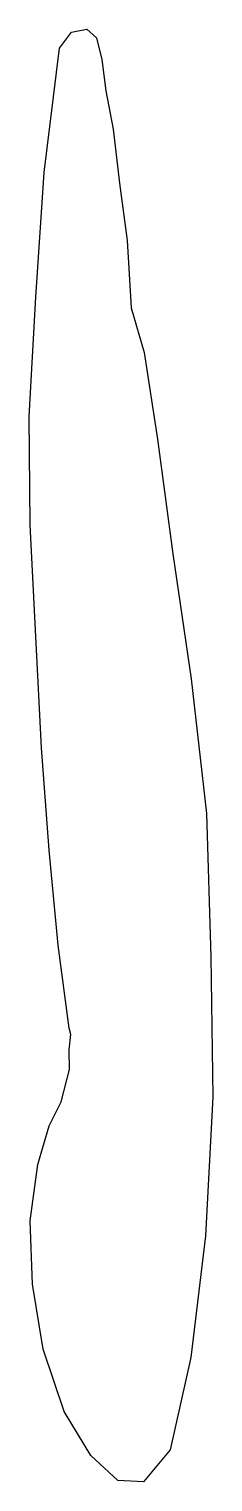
# Model space of a CAD drawing. Header units: metres. Extents: x 96 to 99.7, y 28.8 to 57.7.
import ezdxf

# ---------------------------------------------------------------- set-up
doc = ezdxf.new("R2010")
doc.units = ezdxf.units.M
doc.layers.add('EXTRACT', color=7, linetype='Continuous')

msp = doc.modelspace()

# ---------------------------------------------------------------- linework, layer by layer
at = {"layer": 'EXTRACT'}
msp.add_lwpolyline([(96.6543, 36.375), (96.8218, 37.0213), (96.8138, 37.4122), (96.8457, 37.7154), (96.8138, 37.8431), (96.5984, 39.4947), (96.4149, 41.3856), (96.2633, 43.4202), (96.1516, 45.6383), (96.0399, 47.8564), (96.016, 50.0186), (96.1516, 52.3883), (96.3191, 54.8697), (96.6223, 57.3431), (96.8617, 57.6622), (97.1649, 57.7261), (97.3564, 57.5505), (97.4681, 57.1197), (97.5479, 56.4973), (97.6915, 55.7314), (97.8191, 54.6622), (97.9707, 53.5213), (98.0505, 52.1809), (98.3059, 51.2872), (98.5771, 49.5638), (98.8803, 47.2819), (99.2473, 44.7926), (99.5505, 42.1117), (99.6383, 39.2633), (99.6782, 36.4787), (99.5266, 33.7101), (99.2394, 31.2846), (98.8245, 29.4495), (98.2979, 28.8112), (97.7872, 28.8431), (97.2447, 29.3378), (96.7181, 30.2154), (96.2952, 31.4521), (96.0878, 32.7447), (96.0399, 34.0053), (96.1915, 35.1303), (96.4149, 35.8963)], close=True, dxfattribs=at)

doc.saveas('drawing.dxf')
